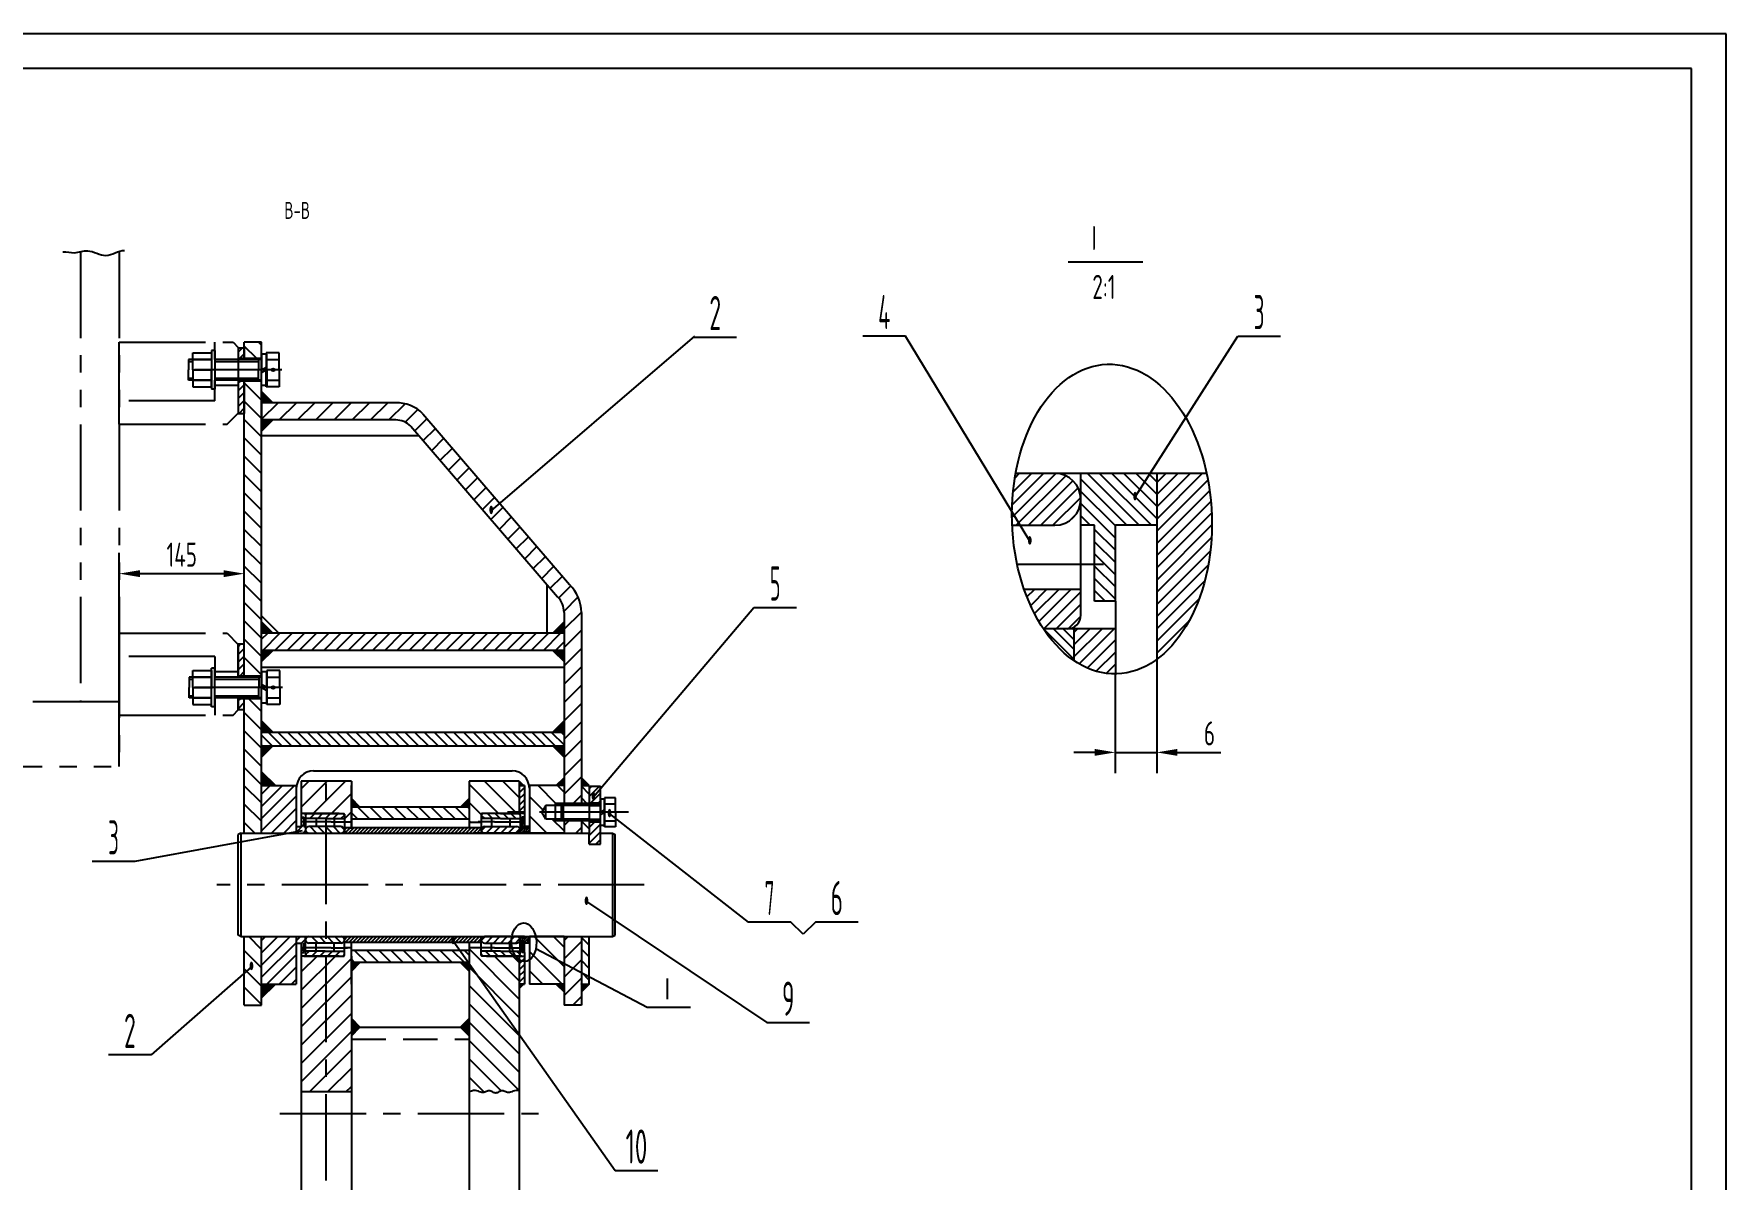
# Model space of a CAD drawing. Header units: millimetres. Extents: x 221 to 3581, y 122 to 2591.
# Drawn here: x 1620 to 3581, y 1264 to 2591 of the extents above; entities that cross this region are included whole.
import ezdxf
from ezdxf.enums import TextEntityAlignment as Align

# ---------------------------------------------------------------- set-up
doc = ezdxf.new("R2010")
doc.units = ezdxf.units.MM
doc.header["$LTSCALE"] = 80
for name, pattern in [('F', [0.75, 0.5, -0.25]), ('G', [2, 1.25, -0.25, 0.25, -0.25]), ('K', [2.5, 1.25, -0.25, 0.25, -0.25, 0.25, -0.25])]:
    doc.linetypes.add(name, pattern=pattern)
for name, color, linetype in [('01', 7, 'Continuous'), ('02', 1, 'Continuous'), ('02C', 3, 'Continuous'), ('04', 2, 'F'), ('05', 4, 'G'), ('07', 6, 'K'), ('08', 1, 'Continuous'), ('11', 3, 'Continuous')]:
    doc.layers.add(name, color=color, linetype=linetype)
doc.styles.get("Standard").update_dxf_attribs({"font": 'isocp', "width": 0.707, "bigfont": 'intecad.shx'})
doc.dimstyles.new('INTE', dxfattribs={"dimscale": 8, "dimtxt": 3.5, "dimasz": 3, "dimexe": 3, "dimexo": 0, "dimgap": 1, "dimtad": 1, "dimdec": 1, "dimdsep": 46, "dimtxsty": 'Standard', "dimcen": 0, "dimclrd": 1, "dimclre": 1, "dimclrt": 3, "dimadec": 0, "dimazin": 0, "dimtfac": 1, "dimtdec": 1, "dimtmove": 0, "dimatfit": 0, "dimfxl": 0, "dimarcsym": 0})
pattern_1 = [(135, (4.127, 150.918), (-5.656854, -5.656854), [])]
pattern_2 = [(45, (4.127, 150.918), (-7.071068, 7.071068), [])]
pattern_3 = [(45, (4099.8266, 177.5194), (4.490128, -4.490128), [])]
pattern_4 = [(135, (18.876, 177.5194), (-4.490128, -4.490128), [])]
pattern_5 = [(45, (-104.124, 162.1194), (-4.490128, 4.490128), [])]
pattern_6 = [(45, (397.273, 508.828), (-7.071068, 7.071068), [])]

# ---------------------------------------------------------------- blocks, each defined once
blk = doc.blocks.new('ERTET')
at = {"layer": '01', "color": 7, "linetype": 'Continuous'}
for p, q in [((2487.9, 1552.8), (2483.3, 1544.8)), ((2487.9, 1536.8), (2487.9, 1552.8)), ((2537.9, 1552.8), (2487.9, 1552.8)), ((2498.9, 1534.8), (2498.9, 1554.8)), ((2487.9, 1536.8), (2483.3, 1544.8)), ((2537.9, 1536.8), (2487.9, 1536.8))]:
    blk.add_line(p, q, dxfattribs=at)
at = {"layer": '01'}
blk.add_line((2537.9, 1554.8), (2537.9, 1534.8), dxfattribs=at)
at = {"layer": '02', "color": 1, "linetype": 'Continuous'}
for p, q in [((2537.9, 1554.8), (2498.9, 1554.8)), ((2537.9, 1534.8), (2498.9, 1534.8))]:
    blk.add_line(p, q, dxfattribs=at)
at = {"layer": '05'}
blk.add_line((2540.9, 1544.8), (2480.3, 1544.8), dxfattribs=at)
blk = doc.blocks.new('*D13')
at = {"layer": '08', "color": 1, "lineweight": -2}
for p, q in [((1719.1, 1742), (1719.1, 1989.5)), ((1864.1, 1845.6), (1864.1, 1989.5)), ((1743.1, 1965.5), (1840.1, 1965.5))]:
    blk.add_line(p, q, dxfattribs=at)
at = {"layer": '08', "color": 1}
for points in [[(1743.1, 1969.5), (1743.1, 1961.5), (1719.1, 1965.5)], [(1840.1, 1969.5), (1840.1, 1961.5), (1864.1, 1965.5)]]:
    blk.add_solid(points, dxfattribs=at)
at = {"layer": 'DEFPOINTS', "color": 0}
for p in [(1864.1, 1965.5), (1864.1, 1845.6), (1719.1, 1742)]:
    blk.add_point(p, dxfattribs=at)
at = {"layer": '08', "color": 3, "insert": (1791.6, 1987.5), "char_height": 28, "attachment_point": 5}
blk.add_mtext('145', dxfattribs=at)
blk = doc.blocks.new('ERTETR')
at = {"layer": '01'}
for p, q in [((2509.2, 2059.2), (2494.2, 2059.2)), ((2494.2, 2059.2), (2494.2, 2039.5)), ((2509.2, 2039.5), (2509.2, 2059.2)), ((2404.2, 2051.5), (2404.2, 2039.5)), ((2430.2, 2051.5), (2404.2, 2051.5)), ((2404.2, 2027.5), (2404.2, 2039.5)), ((2488.2, 2051.5), (2434.2, 2051.5)), ((2485.2, 2051.5), (2485.2, 2039.5)), ((2485.2, 2027.5), (2485.2, 2039.5)), ((2494.2, 2051.5), (2509.2, 2051.5)), ((2494.2, 2019.7), (2494.2, 2039.5)), ((2509.2, 2039.5), (2509.2, 2019.7)), ((2430.2, 2027.5), (2404.2, 2027.5)), ((2488.2, 2027.5), (2434.2, 2027.5)), ((2494.2, 2027.5), (2509.2, 2027.5)), ((2509.2, 2019.7), (2494.2, 2019.7))]:
    blk.add_line(p, q, dxfattribs=at)
at = {"layer": '02'}
for p, q in [((2404.2, 2049.1), (2408.7, 2049.1)), ((2434.2, 2049.1), (2485.2, 2049.1)), ((2404.2, 2029.9), (2408.7, 2029.9)), ((2434.2, 2029.9), (2485.2, 2029.9))]:
    blk.add_line(p, q, dxfattribs=at)
at = {"layer": '05'}
blk.add_line((2512.3, 2039.5), (2400.7, 2039.5), dxfattribs=at)
blk = doc.blocks.new('*U10')
at = {"layer": '01'}
for p, q in [((-21.5, 0), (-21.5, 19.8)), ((-21.5, 19.8), (0, 19.8)), ((0, 19.8), (0, 0)), ((-21.5, 12), (0, 12)), ((0, -19.8), (0, 0)), ((-21.5, 0), (-21.5, -19.8)), ((-21.5, -12), (0, -12)), ((-21.5, -19.8), (0, -19.8))]:
    blk.add_line(p, q, dxfattribs=at)
at = {"layer": '05'}
blk.add_line((-22.6, 0), (1.1, 0), dxfattribs=at)
blk = doc.blocks.new('*U9')
at = {"layer": '01'}
for p, q in [((-18.3, 6), (-18.3, 0)), ((0, 6), (-18.3, 6)), ((-18.3, 0), (0, 0)), ((0, 0), (-3.5, 6)), ((0, 6), (3.5, 0)), ((0, 6), (18.3, 6)), ((18.3, 0), (0, 0)), ((18.3, 6), (18.3, 0))]:
    blk.add_line(p, q, dxfattribs=at)
at = {"layer": '05'}
blk.add_line((0, 8.1), (0, -2.1), dxfattribs=at)
blk = doc.blocks.new('etyetet')
at = {"layer": '01'}
for p, q in [((2518.2, 1566), (2505.7, 1566)), ((2505.7, 1566), (2505.7, 1549.2)), ((2505.7, 1559.2), (2518.2, 1559.2)), ((2505.7, 1532.4), (2505.7, 1549.2)), ((2518.2, 1549.2), (2518.2, 1566)), ((2518.2, 1549.2), (2518.2, 1532.4)), ((2505.7, 1539.2), (2518.2, 1539.2)), ((2518.2, 1532.4), (2505.7, 1532.4))]:
    blk.add_line(p, q, dxfattribs=at)
at = {"layer": '05'}
blk.add_line((2521.3, 1549.2), (2500.5, 1549.2), dxfattribs=at)
blk = doc.blocks.new('*U8')
at = {"layer": '01'}
for p, q in [((-15.1, 5), (-15.1, 0)), ((0, 5), (-15.1, 5)), ((-15.1, 0), (0, 0)), ((0, 0), (-2.9, 5)), ((0, 5), (2.9, 0)), ((0, 5), (15.1, 5)), ((15.1, 0), (0, 0)), ((15.1, 5), (15.1, 0))]:
    blk.add_line(p, q, dxfattribs=at)
at = {"layer": '05'}
blk.add_line((0, 7.1), (0, -2.1), dxfattribs=at)
blk = doc.blocks.new('*D11')
at = {"layer": '08', "color": 1, "lineweight": -2}
for p, q in [((2921.3, 1866.1), (2921.3, 1734.4)), ((2873.3, 1849.3), (2873.3, 1734.4)), ((2849.3, 1758.4), (2825.3, 1758.4)), ((2873.3, 1758.4), (2921.3, 1758.4)), ((2945.3, 1758.4), (2995.4, 1758.4))]:
    blk.add_line(p, q, dxfattribs=at)
at = {"layer": '08', "color": 1}
for points in [[(2849.3, 1762.4), (2849.3, 1754.4), (2873.3, 1758.4)], [(2945.3, 1762.4), (2945.3, 1754.4), (2921.3, 1758.4)]]:
    blk.add_solid(points, dxfattribs=at)
at = {"layer": 'DEFPOINTS', "color": 0}
for p in [(2921.3, 1866.1), (2873.3, 1849.3), (2921.3, 1758.4)]:
    blk.add_point(p, dxfattribs=at)
at = {"layer": '08', "color": 3, "insert": (2982.4, 1780.4), "char_height": 28, "attachment_point": 5}
blk.add_mtext('6', dxfattribs=at)
blk = doc.blocks.new('inte_dim_blk')
at = {"layer": '08', "color": 1}
blk.add_line((0, 0), (-3, 0), dxfattribs=at)
blk = doc.blocks.new('*U29')
at = {"layer": '01'}
for points in [[(415, 292), (25, 292)], [(415, 5), (415, 292)]]:
    blk.add_lwpolyline(points, dxfattribs=at)
at = {"layer": '02'}
for points in [[(420, 297), (0, 297)], [(420, 0), (420, 297)]]:
    blk.add_lwpolyline(points, dxfattribs=at)

msp = doc.modelspace()

# ---------------------------------------------------------------- hatches: boundary and pattern name
for points in [[(1884.1, 1794.99), (1897.1, 1781.99), (1884.1, 1781.99)], [(2234.6, 1781.99), (2234.6, 1794.99), (2221.6, 1781.99)], [(1884.1, 1752.99), (1897.1, 1765.99), (1884.1, 1765.99)], [(2234.6, 1752.99), (2221.6, 1765.99), (2234.6, 1765.99)], [(2182.6, 1724.99), (2182.6, 1719.99), (2187.6, 1719.99)], [(2187.6, 1489.99), (2182.6, 1489.99), (2182.6, 1484.99)]]:
    msp.add_hatch(color=256).paths.add_polyline_path(points)
at = {"layer": '01'}
for points in [[(1988.1, 1704.99), (1988.1, 1694.99), (1998.1, 1694.99)], [(2124.6, 1704.99), (2124.6, 1694.99), (2114.6, 1694.99)], [(1988.1, 1504.99), (1988.1, 1514.99), (1998.1, 1514.99)], [(2124.6, 1504.99), (2124.6, 1514.99), (2114.6, 1514.99)]]:
    msp.add_hatch(color=256, dxfattribs=at).paths.add_polyline_path(points)
h = msp.add_hatch(color=256, dxfattribs=at)
h.paths.add_polyline_path([(1998.1, 1439.99), (1988.1, 1429.99), (1988.1, 1439.99)])
h.paths.add_polyline_path([(1988.1, 1439.99), (1988.1, 1449.99), (1998.1, 1439.99)])
h = msp.add_hatch(color=256, dxfattribs=at)
h.paths.add_polyline_path([(2114.6, 1439.99), (2124.6, 1429.99), (2124.6, 1439.99)])
h.paths.add_polyline_path([(2124.6, 1439.99), (2124.6, 1449.99), (2114.6, 1439.99)])
at = {"layer": '02', "linetype": 'Continuous'}
h = msp.add_hatch(dxfattribs=at)
h.set_pattern_fill('ANSI31', color=1, scale=2, style=0)
h.set_pattern_definition(pattern_5)
h.paths.add_polyline_path([(1864.1, 2227.19), (1857.1, 2227.19), (1857.1, 2214.59), (1864.1, 2214.59)])
h.paths.add_polyline_path([(1864.1, 2188.59), (1857.1, 2188.59), (1857.1, 2151.19), (1864.1, 2151.19)])
at = {"layer": '02'}
h = msp.add_hatch(dxfattribs=at)
h.set_pattern_fill('_USER', color=256, scale=15, angle=135, style=0, pattern_type=0)
h.set_pattern_definition([(135, (-788.398, -146.15), (-10.6066, -10.6066), [])])
h.paths.add_polyline_path([(1884.1, 2233.59), (1864.1, 2233.59), (1864.1, 2214.59), (1884.1, 2214.59), (1884.1, 2219.84)])
h.paths.add_polyline_path([(1884.1, 2188.59), (1864.1, 2188.59), (1864.1, 2151.19), (1864.1, 1846.59), (1884.1, 1846.59), (1884.1, 1851.84)])
h.paths.add_polyline_path([(1884.1, 1820.59), (1864.1, 1820.59), (1864.1, 1664.99), (1884.1, 1664.99)])
h.paths.add_polyline_path([(1884.1, 1544.99), (1864.1, 1544.99), (1864.1, 1464.99), (1884.1, 1464.99)])
at = {"layer": '02', "linetype": 'Continuous'}
for points in [[(1884.1, 2176.59), (1884.1, 2163.59), (1897.1, 2163.59)], [(1884.1, 2130.59), (1884.1, 2143.59), (1897.1, 2143.59)], [(1884.1, 1909.59), (1884.1, 1896.59), (1897.1, 1896.59)], [(2221.6, 1896.59), (2234.6, 1896.59), (2234.6, 1909.59)], [(1884.1, 1863.59), (1884.1, 1876.59), (1897.1, 1876.59)], [(2221.6, 1876.59), (2234.6, 1876.59), (2234.6, 1863.59)], [(1900.1, 1719.99), (1884.1, 1719.99), (1884.1, 1735.99)], [(2225.6, 1719.99), (2234.6, 1728.99), (2234.6, 1719.99)], [(2263.6, 1719.99), (2254.6, 1728.99), (2254.6, 1719.99)], [(1900.1, 1489.99), (1884.1, 1489.99), (1884.1, 1473.99)], [(2225.6, 1489.99), (2234.6, 1480.99), (2234.6, 1489.99)], [(2263.6, 1489.99), (2254.6, 1480.99), (2254.6, 1489.99)]]:
    msp.add_hatch(color=1, dxfattribs=at).paths.add_polyline_path(points)
at = {"layer": '02'}
h = msp.add_hatch(dxfattribs=at)
h.set_pattern_fill('_USER', color=256, scale=15, angle=45, style=0, pattern_type=0)
h.set_pattern_definition([(45, (-788.398, -146.15), (-10.6066, 10.6066), [])])
h.paths.add_polyline_path([(2071.02, 2150.81, 0.195674), (2039.6, 2163.59), (1884.1, 2163.59), (1884.1, 2143.59), (2039.6, 2143.59, -0.195674), (2057.06, 2136.49), (2227.06, 1938.49, -0.2021548), (2234.6, 1920.59), (2234.6, 1698.99), (2254.6, 1698.99), (2254.6, 1920.59, 0.2021548), (2241.02, 1952.81)])
h.paths.add_polyline_path([(2254.6, 1544.99), (2234.6, 1544.99), (2234.6, 1498.99), (2234.6, 1465.59), (2254.6, 1465.59)])
h = msp.add_hatch(dxfattribs=at)
h.set_pattern_fill('_USER', color=256, scale=10, angle=45, style=0, pattern_type=0)
h.set_pattern_definition(pattern_6)
edge = h.paths.add_edge_path()
edge.add_line((2803.34, 2081.58), (2757.78, 2081.58))
edge.add_ellipse((2869.42, 2028.72), major_axis=(-5.52, 179.39), ratio=0.6452511, start_angle=71.72761, end_angle=91.14218)
edge.add_line((2753.81, 2021.58), (2803.34, 2021.58))
edge.add_arc((2803.34, 2051.58), 30, 270, 450)
h = msp.add_hatch(dxfattribs=at)
h.set_pattern_fill('_USER', color=256, scale=10, angle=135, style=0, pattern_type=0)
h.set_pattern_definition([(135, (397.273, 508.828), (-7.071068, -7.071068), [])])
h.paths.add_polyline_path([(2921.34, 2021.58), (2921.34, 2081.58), (2833.34, 2081.58), (2833.34, 2021.58), (2849.34, 2021.58), (2849.34, 1933.58), (2873.34, 1933.58), (2873.34, 2021.58)])
h = msp.add_hatch(dxfattribs=at)
h.set_pattern_fill('_USER', color=256, scale=10, angle=45, style=0, pattern_type=0)
h.set_pattern_definition(pattern_6)
edge = h.paths.add_edge_path()
edge.add_ellipse((2869.42, 2028.72), major_axis=(-5.52, 179.39), ratio=0.6452511, start_angle=203.88297, end_angle=285.99678)
edge.add_line((2979.17, 2081.58), (2921.34, 2081.58))
edge.add_line((2921.34, 2081.58), (2921.34, 1866.13))
h = msp.add_hatch(dxfattribs=at)
h.set_pattern_fill('_USER', color=256, scale=10, angle=45, style=0, pattern_type=0)
h.set_pattern_definition([(45, (54.205, 508.828), (-7.071068, 7.071068), [])])
edge = h.paths.add_edge_path()
edge.add_line((2833.34, 1947.58), (2767.56, 1947.58))
edge.add_ellipse((2869.42, 2028.72), major_axis=(-5.52, 179.39), ratio=0.6452511, start_angle=115.74771, end_angle=133.9819)
edge.add_line((2789.97, 1901.58), (2817.34, 1901.58))
edge.add_arc((2817.34, 1917.58), 16, 270, 360)
edge.add_line((2833.34, 1917.58), (2833.34, 1947.58))
h = msp.add_hatch(dxfattribs=at)
h.set_pattern_fill('_USER', color=256, scale=8, angle=135, style=0, pattern_type=0)
h.set_pattern_definition(pattern_1)
edge = h.paths.add_edge_path()
edge.add_ellipse((2869.42, 2028.72), major_axis=(-5.52, 179.39), ratio=0.6452511, start_angle=133.9819, end_angle=154.908)
edge.add_line((2825.34, 1864.75), (2825.34, 1901.58))
edge.add_line((2825.34, 1901.58), (2789.97, 1901.58))
at = {"layer": '02', "linetype": 'Continuous'}
h = msp.add_hatch(dxfattribs=at)
h.set_pattern_fill('ANSI31', color=1, scale=2, style=0)
h.set_pattern_definition(pattern_5)
h.paths.add_polyline_path([(1857.1, 1846.59), (1864.1, 1846.59), (1864.1, 1883.99), (1857.1, 1883.99)])
h.paths.add_polyline_path([(1857.1, 1807.99), (1864.1, 1807.99), (1864.1, 1820.59), (1857.1, 1820.59)])
at = {"layer": '02'}
h = msp.add_hatch(dxfattribs=at)
h.set_pattern_fill('_USER', color=256, scale=10, angle=45, style=0, pattern_type=0)
h.set_pattern_definition(pattern_2)
h.paths.add_polyline_path([(1884.1, 1896.59), (1884.1, 1876.59), (2234.6, 1876.59), (2234.6, 1896.59)])
h = msp.add_hatch(dxfattribs=at)
h.set_pattern_fill('_USER', color=256, scale=10, angle=45, style=0, pattern_type=0)
h.set_pattern_definition(pattern_2)
edge = h.paths.add_edge_path()
edge.add_line((2825.34, 1901.58), (2825.34, 1864.75))
edge.add_ellipse((2869.42, 2028.72), major_axis=(-5.52, 179.39), ratio=0.6452511, start_angle=154.908, end_angle=179.20412)
edge.add_line((2873.34, 1849.3), (2873.34, 1901.58))
edge.add_line((2873.34, 1901.58), (2825.34, 1901.58))
h = msp.add_hatch(dxfattribs=at)
h.set_pattern_fill('_USER', color=256, scale=8, angle=135, style=0, pattern_type=0)
h.set_pattern_definition(pattern_1)
h.paths.add_polyline_path([(1884.1, 1781.99), (1884.1, 1765.99), (2234.6, 1765.99), (2234.6, 1781.99)])
h = msp.add_hatch(dxfattribs=at)
h.set_pattern_fill('_USER', color=256, scale=10, angle=45, style=0, pattern_type=0)
h.set_pattern_definition([(45, (-30956.91, -10667.317), (-7.0710678, 7.0710678), [])])
h.paths.add_polyline_path([(1924.1, 1719.99), (1884.1, 1719.99), (1884.1, 1664.99), (1924.1, 1664.99), (1924.1, 1672.49)])
h.paths.add_polyline_path([(1924.1, 1537.49), (1924.1, 1544.99), (1884.1, 1544.99), (1884.1, 1489.99), (1924.1, 1489.99)])
h = msp.add_hatch(dxfattribs=at)
h.set_pattern_fill('_USER', color=256, scale=15, angle=45, style=0, pattern_type=0)
h.set_pattern_definition([(45, (4.127, 150.918), (-10.6066, 10.6066), [])])
h.paths.add_polyline_path([(1988.1, 1719.99), (1988.1, 1724.99), (1959.1, 1724.99), (1959.1, 1687.49), (1974.1, 1687.49), (1980.1, 1687.49), (1980.1, 1677.49), (1988.1, 1677.49)])
h.paths.add_polyline_path([(1959.1, 1724.99), (1930.1, 1724.99), (1930.1, 1687.49), (1959.1, 1687.49)])
h.paths.add_polyline_path([(1959.1, 1522.49), (1933.1, 1522.49), (1930.1, 1522.49), (1930.1, 1509.99), (1930.1, 1364.99), (1959.1, 1364.99)])
h.paths.add_polyline_path([(1988.1, 1522.49), (1988.1, 1532.49), (1980.1, 1532.49), (1980.1, 1522.49), (1959.1, 1522.49), (1959.1, 1364.99), (1988.1, 1364.99)])
h = msp.add_hatch(dxfattribs=at)
h.set_pattern_fill('_USER', color=256, scale=15, angle=135, style=0, pattern_type=0)
h.set_pattern_definition([(135, (4.127, 150.918), (-10.6066, -10.6066), [])])
h.paths.add_polyline_path([(2182.6, 1724.99), (2124.6, 1724.99), (2124.6, 1677.49), (2138.6, 1677.49), (2138.6, 1687.49), (2161.1, 1687.49), (2181.6, 1687.49), (2182.6, 1687.49)])
edge = h.paths.add_edge_path()
edge.add_ellipse((2188.11, 1538.38), major_axis=(-0.69, 22.42), ratio=0.6452511, start_angle=133.9819, end_angle=154.908, ccw=False)
edge.add_line((2178.18, 1522.49), (2144.6, 1522.49))
edge.add_line((2144.6, 1522.49), (2138.6, 1522.49))
edge.add_line((2138.6, 1522.49), (2138.6, 1532.49))
edge.add_line((2138.6, 1532.49), (2124.6, 1532.49))
edge.add_line((2124.6, 1532.49), (2124.6, 1364.99))
edge.add_line((2124.6, 1364.99), (2127.31, 1366.05))
edge.add_line((2127.31, 1366.05), (2129.69, 1366.54))
edge.add_line((2129.69, 1366.54), (2131.79, 1366.58))
edge.add_line((2131.79, 1366.58), (2133.65, 1366.3))
edge.add_line((2133.65, 1366.3), (2135.29, 1365.82))
edge.add_line((2135.29, 1365.82), (2136.76, 1365.25))
edge.add_line((2136.76, 1365.25), (2138.09, 1364.73))
edge.add_line((2138.09, 1364.73), (2139.33, 1364.38))
edge.add_line((2139.33, 1364.38), (2140.5, 1364.28))
edge.add_line((2140.5, 1364.28), (2141.62, 1364.41))
edge.add_line((2141.62, 1364.41), (2142.7, 1364.69))
edge.add_line((2142.7, 1364.69), (2143.73, 1365.07))
edge.add_line((2143.73, 1365.07), (2145.51, 1365.79))
edge.add_line((2145.51, 1365.79), (2147.24, 1366.27))
edge.add_line((2147.24, 1366.27), (2149, 1366.07))
edge.add_line((2149, 1366.07), (2150.54, 1365.44))
edge.add_line((2150.54, 1365.44), (2151.5, 1364.99))
edge.add_line((2151.5, 1364.99), (2152.46, 1364.54))
edge.add_line((2152.46, 1364.54), (2153.42, 1364.15))
edge.add_line((2153.42, 1364.15), (2154.38, 1363.87))
edge.add_line((2154.38, 1363.87), (2155.34, 1363.76))
edge.add_line((2155.34, 1363.76), (2156.3, 1363.87))
edge.add_line((2156.3, 1363.87), (2157.26, 1364.15))
edge.add_line((2157.26, 1364.15), (2158.22, 1364.54))
edge.add_line((2158.22, 1364.54), (2159.18, 1364.99))
edge.add_line((2159.18, 1364.99), (2160.79, 1365.75))
edge.add_line((2160.79, 1365.75), (2162.59, 1366.27))
edge.add_line((2162.59, 1366.27), (2164.34, 1366.08))
edge.add_line((2164.34, 1366.08), (2165.94, 1365.48))
edge.add_line((2165.94, 1365.48), (2166.95, 1365.07))
edge.add_line((2166.95, 1365.07), (2167.99, 1364.69))
edge.add_line((2167.99, 1364.69), (2169.06, 1364.41))
edge.add_line((2169.06, 1364.41), (2170.18, 1364.28))
edge.add_line((2170.18, 1364.28), (2171.35, 1364.38))
edge.add_line((2171.35, 1364.38), (2172.59, 1364.73))
edge.add_line((2172.59, 1364.73), (2173.92, 1365.25))
edge.add_line((2173.92, 1365.25), (2175.39, 1365.82))
edge.add_line((2175.39, 1365.82), (2177.04, 1366.3))
edge.add_line((2177.04, 1366.3), (2178.89, 1366.58))
edge.add_line((2178.89, 1366.58), (2180.99, 1366.54))
edge.add_line((2180.99, 1366.54), (2182.6, 1366.21))
edge.add_line((2182.6, 1366.21), (2182.6, 1517.89))
h = msp.add_hatch(dxfattribs=at)
h.set_pattern_fill('_USER', color=256, scale=5, angle=45, style=0, pattern_type=0)
h.set_pattern_definition([(45, (-30956.9096, -10667.3175), (-3.5355339, 3.5355339), [])])
h.paths.add_polyline_path([(2188.6, 1719.99), (2182.6, 1719.99), (2182.6, 1688.99), (2188.6, 1688.99)])
h.paths.add_polyline_path([(2188.6, 1522.49), (2182.6, 1522.49), (2182.6, 1489.99), (2187.6, 1489.99), (2188.6, 1489.99)])
at = {"layer": '02', "linetype": 'Continuous'}
h = msp.add_hatch(dxfattribs=at)
h.set_pattern_fill('ANSI31', color=1, scale=5, angle=90, style=0)
h.set_pattern_definition([(135, (-137.124, 177.52), (-11.22532, -11.22532), [])])
h.paths.add_polyline_path([(2194.6, 1719.99), (2194.6, 1688.99), (2208.98, 1688.99), (2213.6, 1696.99), (2224.6, 1696.99), (2224.6, 1698.99), (2234.6, 1698.99), (2234.6, 1719.99)])
h.paths.add_polyline_path([(2234.6, 1664.99), (2234.6, 1678.99), (2224.6, 1678.99), (2224.6, 1680.99), (2213.6, 1680.99), (2208.98, 1688.99), (2205.98, 1688.99), (2194.6, 1688.99), (2194.6, 1664.99)])
h.paths.add_polyline_path([(2194.6, 1544.99), (2194.6, 1489.99), (2234.6, 1489.99), (2234.6, 1544.99)])
h = msp.add_hatch(dxfattribs=at)
h.set_pattern_fill('ANSI31', color=1, scale=3, angle=90, style=0)
h.set_pattern_definition([(135, (-137.124, 177.519), (-6.735192, -6.735192), [])])
h.paths.add_polyline_path([(2263.6, 1719.99), (2254.6, 1719.99), (2254.6, 1698.99), (2263.6, 1698.99)])
h.paths.add_polyline_path([(2254.6, 1664.99), (2263.6, 1664.99), (2263.6, 1678.99), (2254.6, 1678.99)])
h.paths.add_polyline_path([(2254.6, 1489.99), (2263.6, 1489.99), (2263.6, 1544.99), (2254.6, 1544.99)])
h = msp.add_hatch(dxfattribs=at)
h.set_pattern_fill('ANSI31', color=1, scale=2, style=0)
h.set_pattern_definition([(45, (-137.124, 177.5194), (-4.490128, 4.490128), [])])
h.paths.add_polyline_path([(2263.6, 1699.99), (2276.6, 1699.99), (2276.6, 1704.09), (2276.6, 1719.24), (2263.6, 1719.24)])
h.paths.add_polyline_path([(2263.6, 1664.99), (2263.6, 1651.99), (2276.6, 1651.99), (2276.6, 1664.99), (2276.6, 1677.99), (2263.6, 1677.99)])
h.paths.add_polyline_path([(2270.17, 1712.72), (2277.75, 1712.72), (2277.75, 1722.57), (2270.17, 1722.57)], flags=9)
h = msp.add_hatch(dxfattribs=at)
h.set_pattern_fill('ANSI31', color=1, scale=2, angle=90, style=0)
h.set_pattern_definition(pattern_3)
h.paths.add_polyline_path([(1965.1, 1687.49), (1978.1, 1687.49, -0.4142136), (1980.1, 1685.49), (1980.1, 1681.74), (1965.1, 1681.74)])
h.paths.add_polyline_path([(1935.1, 1681.74), (1935.1, 1685.49, -0.4142136), (1937.1, 1687.49), (1957.6, 1687.49), (1965.1, 1687.49), (1965.1, 1681.74), (1957.6, 1681.74)])
at = {"layer": '02'}
h = msp.add_hatch(dxfattribs=at)
h.set_pattern_fill('_USER', color=256, scale=10, angle=135, style=0, pattern_type=0)
h.set_pattern_definition([(135, (4.127, 150.918), (-7.071068, -7.071068), [])])
h.paths.add_polyline_path([(2124.6, 1680.99), (2124.6, 1694.99), (1988.1, 1694.99), (1988.1, 1680.99)])
h.paths.add_polyline_path([(2124.6, 1514.99), (2124.6, 1528.99), (1988.1, 1528.99), (1988.1, 1514.99)])
at = {"layer": '02', "linetype": 'Continuous'}
h = msp.add_hatch(dxfattribs=at)
h.set_pattern_fill('ANSI31', color=1, scale=2, angle=90, style=0)
h.set_pattern_definition(pattern_4)
h.paths.add_polyline_path([(2153.6, 1687.49), (2140.6, 1687.49, 0.4142136), (2138.6, 1685.49), (2138.6, 1681.74), (2153.6, 1681.74)])
h.paths.add_polyline_path([(2183.6, 1681.74), (2183.6, 1685.49, 0.4142136), (2181.6, 1687.49), (2161.1, 1687.49), (2153.6, 1687.49), (2153.6, 1681.74), (2161.1, 1681.74)])
h = msp.add_hatch(dxfattribs=at)
h.set_pattern_fill('ANSI31', color=1, scale=2, angle=90, style=0)
h.set_pattern_definition(pattern_3)
h.paths.add_polyline_path([(1924.1, 1670.99), (1924.1, 1672.49), (1930.1, 1672.49), (1930.1, 1683.49), (1933.1, 1683.49), (1933.1, 1672.49), (1935.1, 1672.49), (1935.1, 1664.99), (1930.1, 1664.99), (1924.1, 1664.99)])
h.paths.add_polyline_path([(1924.1, 1544.99), (1935.1, 1544.99), (1935.1, 1537.49), (1933.1, 1537.49), (1933.1, 1526.49), (1930.1, 1526.49), (1930.1, 1537.49), (1924.1, 1537.49)])
h = msp.add_hatch(dxfattribs=at)
h.set_pattern_fill('ANSI31', color=1, scale=2, style=0)
h.set_pattern_definition([(135, (4099.8266, 177.5194), (4.490128, 4.490128), [])])
h.paths.add_polyline_path([(1964.6, 1672.49), (1976.35, 1672.49, -1), (1976.35, 1664.99), (1940.1, 1664.99), (1940.1, 1672.49)])
h.paths.add_polyline_path([(1940.1, 1537.49), (1940.1, 1544.99), (1976.35, 1544.99, -1), (1976.35, 1537.49), (1964.6, 1537.49)])
at = {"layer": '02'}
h = msp.add_hatch(dxfattribs=at)
h.set_pattern_fill('_USER', color=256, scale=3, angle=45, style=0, pattern_type=0)
h.set_pattern_definition([(45, (4.1268, 150.9182), (-2.1213203, 2.1213203), [])])
h.paths.add_polyline_path([(2138.6, 1664.99), (2138.6, 1671.49), (1980.1, 1671.49), (1980.1, 1664.99)])
h.paths.add_polyline_path([(1980.1, 1544.99), (1980.1, 1538.49), (2138.6, 1538.49), (2138.6, 1544.99)])
h = msp.add_hatch(dxfattribs=at)
h.set_pattern_fill('_USER', color=256, scale=6, angle=135, style=0, pattern_type=0)
h.set_pattern_definition([(45, (35395.112, -10667.3175), (4.2426407, -4.2426407), [])])
h.paths.add_polyline_path([(2142.35, 1672.49), (2154.1, 1672.49), (2179.85, 1672.49, -1), (2179.85, 1664.99), (2142.35, 1664.99, -1)])
h.paths.add_polyline_path([(2142.35, 1544.99), (2179.85, 1544.99, -0.2087587), (2182.6, 1543.79), (2182.6, 1538.69, -0.2087587), (2179.85, 1537.49), (2154.1, 1537.49), (2142.35, 1537.49, -1)])
h = msp.add_hatch(dxfattribs=at)
h.set_pattern_fill('_USER', color=256, scale=2, angle=45, style=0, pattern_type=0)
h.set_pattern_definition([(45, (-30989.9096, -10667.3175), (-1.41421356, 1.41421356), [])])
h.paths.add_polyline_path([(2188.6, 1672.49), (2188.6, 1683.49), (2185.6, 1683.49), (2185.6, 1672.49), (2183.6, 1672.49), (2183.6, 1664.99), (2194.6, 1664.99), (2194.6, 1672.49)])
h.paths.add_polyline_path([(2194.6, 1537.49), (2194.6, 1544.99), (2183.6, 1544.99), (2183.6, 1537.49), (2185.6, 1537.49), (2185.6, 1526.49), (2188.6, 1526.49), (2188.6, 1537.49)])
at = {"layer": '02', "linetype": 'Continuous'}
h = msp.add_hatch(dxfattribs=at)
h.set_pattern_fill('ANSI31', color=1, scale=5, style=0)
h.set_pattern_definition([(45, (-137.124, 177.52), (-11.22532, 11.22532), [])])
h.paths.add_polyline_path([(2234.6, 1678.99), (2234.6, 1664.99), (2254.6, 1664.99), (2254.6, 1678.99)])
h = msp.add_hatch(dxfattribs=at)
h.set_pattern_fill('ANSI31', color=1, scale=2, angle=90, style=0)
h.set_pattern_definition(pattern_3)
h.paths.add_polyline_path([(1980.1, 1528.24), (1980.1, 1524.49, -0.4142136), (1978.1, 1522.49), (1965.1, 1522.49), (1965.1, 1528.24)])
h.paths.add_polyline_path([(1965.1, 1522.49), (1958.82, 1522.49), (1955.27, 1528.24), (1957.6, 1528.24), (1965.1, 1528.24)])
h.paths.add_polyline_path([(1937.1, 1522.49, -0.4142136), (1935.1, 1524.49), (1935.1, 1528.24), (1955.27, 1528.24), (1958.82, 1522.49), (1957.6, 1522.49)])
h = msp.add_hatch(dxfattribs=at)
h.set_pattern_fill('ANSI31', color=1, scale=2, angle=90, style=0)
h.set_pattern_definition(pattern_4)
h.paths.add_polyline_path([(2138.6, 1528.24), (2138.6, 1524.49, 0.4142136), (2140.6, 1522.49), (2153.6, 1522.49), (2153.6, 1528.24)])
h.paths.add_polyline_path([(2153.6, 1522.49), (2159.89, 1522.49), (2163.43, 1528.24), (2161.1, 1528.24), (2153.6, 1528.24)])
h.paths.add_polyline_path([(2181.6, 1522.49, 0.4142136), (2183.6, 1524.49), (2183.6, 1528.24), (2163.43, 1528.24), (2159.89, 1522.49), (2161.1, 1522.49)])

# ---------------------------------------------------------------- linework, layer by layer
for p, q in [((2818.55, 2326.69), (2905.03, 2326.69)), ((1884.1, 2233.59), (1864.1, 2233.59)), ((1864.1, 2214.59), (1864.1, 2233.59)), ((1884.1, 1664.99), (1884.1, 2233.59)), ((1864.1, 1845.59), (1864.1, 2188.59)), ((2039.6, 2163.59), (1884.1, 2163.59)), ((1884.1, 2163.59), (1884.1, 2143.59)), ((2039.6, 2143.59), (1884.1, 2143.59)), ((2071.02, 2150.81), (2241.02, 1952.81)), ((1884.1, 2125.59), (2066.41, 2125.59)), ((2057.06, 2136.49), (2227.06, 1938.49)), ((2833.34, 1917.58), (2833.34, 2081.58)), ((2921.34, 2081.58), (2921.34, 1866.13)), ((2753.81, 2021.58), (2803.34, 2021.58)), ((2849.34, 1933.58), (2849.34, 2021.58)), ((2921.34, 2021.58), (2873.34, 2021.58)), ((2214.6, 1953), (2214.6, 1896.59)), ((2767.56, 1947.58), (2833.34, 1947.58)), ((2873.34, 1933.58), (2873.34, 1849.3)), ((1884.1, 1916.59), (1904.1, 1896.59)), ((2234.6, 1920.59), (2234.6, 1698.99)), ((2254.6, 1920.59), (2254.6, 1698.99)), ((2234.6, 1896.59), (1884.1, 1896.59)), ((2234.6, 1876.59), (1884.1, 1876.59)), ((1884.1, 1856.99), (2234.6, 1856.99)), ((1864.1, 1664.99), (1864.1, 1821.59)), ((1884.1, 1794.99), (1897.1, 1781.99)), ((2234.6, 1794.99), (2221.6, 1781.99)), ((1884.1, 1752.99), (1897.1, 1765.99)), ((2234.6, 1752.99), (2221.6, 1765.99)), ((1944.35, 1736.99), (2174.35, 1736.99)), ((1884.1, 1719.99), (1924.1, 1719.99)), ((1924.1, 1719.99), (1924.1, 1672.49)), ((1924.1, 1719.99), (1924.1, 1672.49)), ((1924.35, 1716.99), (1924.35, 1672.49)), ((1988.1, 1669.99), (1988.1, 1719.99)), ((2182.6, 1724.99), (2187.6, 1719.99)), ((2188.6, 1719.99), (2182.6, 1719.99)), ((2187.6, 1719.99), (2182.6, 1719.99)), ((2187.6, 1719.99), (2182.6, 1719.99)), ((2194.35, 1716.99), (2194.35, 1672.49)), ((2234.6, 1719.99), (2194.6, 1719.99)), ((2194.6, 1719.99), (2194.6, 1672.49)), ((2194.6, 1719.99), (2194.6, 1664.99)), ((2254.6, 1719.99), (2263.6, 1719.99)), ((1957.6, 1687.49), (1937.1, 1687.49)), ((1957.6, 1687.49), (1979.6, 1687.49)), ((1980.1, 1686.99), (1980.1, 1664.99)), ((2138.6, 1686.99), (2138.6, 1664.99)), ((2161.1, 1687.49), (2139.1, 1687.49)), ((2161.1, 1687.49), (2181.6, 1687.49)), ((1924.1, 1672.49), (1930.1, 1672.49)), ((1933.1, 1683.49), (1933.1, 1672.49)), ((1935.1, 1685.49), (1935.1, 1664.99)), ((1957.6, 1681.74), (1935.1, 1681.74)), ((1964.6, 1672.49), (1938.85, 1672.49)), ((1947.16, 1681.74), (1947.16, 1672.49)), ((1957.6, 1681.74), (1980.1, 1681.74)), ((1976.35, 1672.49), (1964.6, 1672.49)), ((1968.05, 1681.74), (1968.05, 1672.49)), ((1988.1, 1677.49), (1988.1, 1669.99)), ((2161.1, 1681.74), (2138.6, 1681.74)), ((2142.35, 1672.49), (2154.1, 1672.49)), ((2150.66, 1681.74), (2150.66, 1672.49)), ((2154.1, 1672.49), (2179.85, 1672.49)), ((2161.1, 1681.74), (2183.6, 1681.74)), ((2171.55, 1681.74), (2171.55, 1672.49)), ((2183.6, 1685.49), (2183.6, 1664.99)), ((2183.6, 1683.49), (2183.6, 1672.49)), ((2185.6, 1683.49), (2185.6, 1672.49)), ((2194.6, 1672.49), (2188.6, 1672.49)), ((2234.6, 1678.99), (2234.6, 1664.99)), ((2254.6, 1678.99), (2254.6, 1664.99)), ((2234.6, 1664.99), (2194.6, 1664.99)), ((1864.1, 1465.59), (1864.1, 1544.99)), ((1884.1, 1465.59), (1884.1, 1544.99)), ((1924.1, 1544.99), (1924.1, 1489.99)), ((1924.1, 1537.49), (1924.1, 1489.99)), ((1924.1, 1537.49), (1930.1, 1537.49)), ((1933.1, 1526.49), (1933.1, 1537.49)), ((1935.1, 1524.49), (1935.1, 1544.99)), ((1964.6, 1537.49), (1938.85, 1537.49)), ((1947.16, 1528.24), (1947.16, 1537.49)), ((1976.35, 1537.49), (1964.6, 1537.49)), ((1968.05, 1528.24), (1968.05, 1537.49)), ((1980.1, 1522.99), (1980.1, 1544.99)), ((1988.1, 1489.99), (1988.1, 1538.49)), ((1988.1, 1532.49), (1988.1, 1538.49)), ((2138.6, 1522.99), (2138.6, 1544.99)), ((2142.35, 1537.49), (2154.1, 1537.49)), ((2150.66, 1528.24), (2150.66, 1537.49)), ((2154.1, 1537.49), (2179.85, 1537.49)), ((2171.55, 1528.24), (2171.55, 1537.49)), ((2183.6, 1524.49), (2183.6, 1544.99)), ((2185.6, 1526.49), (2185.6, 1537.49)), ((2194.6, 1537.49), (2188.6, 1537.49)), ((2234.6, 1544.99), (2194.6, 1544.99)), ((2194.6, 1544.99), (2194.6, 1489.99)), ((2194.6, 1537.49), (2194.6, 1489.99)), ((2234.6, 1544.99), (2234.6, 1498.99)), ((2234.6, 1544.99), (2234.6, 1465.59)), ((2254.6, 1544.99), (2254.6, 1465.59)), ((2263.6, 1489.99), (2263.6, 1544.99)), ((1930.1, 1522.49), (1930.1, 1509.99)), ((1957.6, 1528.24), (1935.1, 1528.24)), ((1957.6, 1522.49), (1937.1, 1522.49)), ((1957.6, 1528.24), (1980.1, 1528.24)), ((1957.6, 1522.49), (1978.1, 1522.49)), ((2161.1, 1528.24), (2138.6, 1528.24)), ((2161.1, 1522.49), (2139.1, 1522.49)), ((2161.1, 1528.24), (2183.6, 1528.24)), ((2161.1, 1522.49), (2181.6, 1522.49)), ((2188.6, 1526.49), (2188.6, 1489.99)), ((1884.1, 1489.99), (1924.1, 1489.99)), ((2187.6, 1489.99), (2182.6, 1484.99)), ((2187.6, 1489.99), (2182.6, 1489.99)), ((2187.6, 1489.99), (2182.6, 1489.99)), ((2188.6, 1489.99), (2182.6, 1489.99)), ((2188.6, 1489.99), (2182.6, 1489.99)), ((2188.6, 1489.99), (2182.6, 1489.99)), ((2234.6, 1489.99), (2194.6, 1489.99)), ((2254.6, 1489.99), (2263.6, 1489.99)), ((1864.1, 1465.59), (1884.1, 1465.59)), ((2254.6, 1465.59), (2234.6, 1465.59)), ((2330.79, 1463.23), (2380.94, 1463.23))]:
    msp.add_line(p, q)
for centre, radius, start, end in [((2039.6, 2118.59), 45, 45.71437, 90), ((2039.6, 2118.59), 25, 45.71437, 90), ((2209.6, 1920.59), 45, 0, 45.71437), ((2209.6, 1920.59), 25, 0, 45.71437), ((2817.34, 1917.58), 16, 270, 0), ((1944.35, 1716.99), 20, 90, 180), ((2174.35, 1716.99), 20, 0, 90), ((1937.1, 1685.49), 2, 90, 180), ((1978.1, 1685.49), 2, 0, 90), ((1979.6, 1686.99), 0.5, 0, 90), ((2139.1, 1686.99), 0.5, 90, 180), ((2140.6, 1685.49), 2, 90, 180), ((2181.6, 1685.49), 2, 0, 90), ((1937.1, 1524.49), 2, 180, 270), ((1978.1, 1524.49), 2, 270, 0), ((1979.6, 1522.99), 0.5, 270, 0), ((2140.6, 1524.49), 2, 180, 270), ((2139.1, 1522.99), 0.5, 180, 270), ((2181.6, 1524.49), 2, 270, 0)]:
    msp.add_arc(centre, radius, start, end)
at = {"layer": '01'}
for p, q in [((1826.1, 2224.09), (1826.1, 2179.09)), ((1830.1, 2224.09), (1826.1, 2224.09)), ((1830.1, 2224.09), (1830.1, 2179.09)), ((1857.1, 2227.19), (1857.1, 2151.19)), ((1864.1, 2214.59), (1864.1, 2213.59)), ((1830.1, 2179.09), (1826.1, 2179.09)), ((1864.1, 2188.59), (1864.1, 2189.59)), ((2979.17, 2081.58), (2757.78, 2081.58)), ((2849.34, 2021.58), (2833.34, 2021.58)), ((2873.34, 1933.58), (2873.34, 2021.58)), ((2873.34, 1933.58), (2849.34, 1933.58)), ((2825.34, 1903.73), (2825.34, 1864.75)), ((1857.1, 1883.59), (1857.1, 1845.59)), ((2873.34, 1901.58), (2789.97, 1901.58)), ((1826.1, 1811.09), (1826.1, 1856.09)), ((1830.1, 1856.09), (1826.1, 1856.09)), ((1830.1, 1811.09), (1830.1, 1856.09)), ((1830.1, 1811.09), (1826.1, 1811.09)), ((1857.1, 1821.59), (1857.1, 1807.99)), ((1884.1, 1781.99), (2234.6, 1781.99)), ((1884.1, 1765.99), (2234.6, 1765.99)), ((1930.1, 1724.99), (1930.1, 1683.49)), ((1988.1, 1724.99), (1930.1, 1724.99)), ((1988.1, 1724.99), (1988.1, 1677.49)), ((2124.6, 1724.99), (2124.6, 1671.49)), ((2182.6, 1724.99), (2124.6, 1724.99)), ((2182.6, 1724.99), (2182.6, 1687.49)), ((2182.6, 1719.99), (2188.6, 1719.99)), ((2187.6, 1719.99), (2188.6, 1719.99)), ((2187.6, 1719.99), (2188.6, 1719.99)), ((2188.6, 1719.99), (2188.6, 1672.49)), ((2263.6, 1719.24), (2263.6, 1719.99)), ((2263.6, 1719.24), (2263.6, 1664.99)), ((2263.6, 1719.24), (2276.6, 1719.24)), ((2276.6, 1664.99), (2276.6, 1719.24)), ((1974.1, 1687.49), (1930.1, 1687.49)), ((1933.1, 1687.49), (1974.1, 1687.49)), ((1998.1, 1694.99), (1988.1, 1704.99)), ((2124.6, 1694.99), (1988.1, 1694.99)), ((2114.6, 1694.99), (2124.6, 1704.99)), ((2188.6, 1687.49), (2144.6, 1687.49)), ((2231.6, 1696.99), (2233.66, 1698.99)), ((2231.6, 1680.99), (2231.6, 1696.99)), ((2233.66, 1698.99), (2233.66, 1678.99)), ((2263.6, 1699.99), (2276.6, 1699.99)), ((2263.6, 1696.99), (2276.6, 1696.99)), ((1924.1, 1672.49), (1924.1, 1664.99)), ((1930.1, 1683.49), (1930.1, 1672.49)), ((1930.1, 1683.49), (1933.1, 1683.49)), ((1933.1, 1672.49), (1935.1, 1672.49)), ((1988.1, 1677.49), (1980.1, 1677.49)), ((1980.1, 1671.49), (2138.6, 1671.49)), ((2124.6, 1680.99), (1988.1, 1680.99)), ((2124.6, 1677.49), (2138.6, 1677.49)), ((2185.6, 1672.49), (2183.6, 1672.49)), ((2188.6, 1683.49), (2185.6, 1683.49)), ((2231.6, 1680.99), (2233.66, 1678.99)), ((2263.6, 1680.99), (2276.6, 1680.99)), ((2263.6, 1677.99), (2276.6, 1677.99)), ((1860.1, 1664.99), (1857.1, 1663.26)), ((1857.1, 1546.72), (1857.1, 1663.26)), ((1860.1, 1664.99), (2263.6, 1664.99)), ((1860.1, 1664.99), (1860.1, 1544.99)), ((1930.1, 1664.99), (1976.1, 1664.99)), ((1938.85, 1664.99), (1976.35, 1664.99)), ((2194.6, 1664.99), (2130.6, 1664.99)), ((2179.85, 1664.99), (2142.35, 1664.99)), ((2263.6, 1651.99), (2263.6, 1664.99)), ((2263.6, 1651.99), (2276.6, 1651.99)), ((2276.6, 1664.99), (2290.6, 1664.99)), ((2276.6, 1651.99), (2276.6, 1664.99)), ((2290.6, 1664.99), (2290.6, 1544.99)), ((2290.6, 1664.99), (2293.6, 1663.26)), ((2293.6, 1546.72), (2293.6, 1663.26)), ((1860.1, 1544.99), (1857.1, 1546.72)), ((1860.1, 1544.99), (2290.6, 1544.99)), ((1930.1, 1544.99), (1976.1, 1544.99)), ((1930.1, 1537.49), (1930.1, 482.5)), ((1933.1, 1537.49), (1935.1, 1537.49)), ((1938.85, 1544.99), (1976.35, 1544.99)), ((1980.1, 1538.49), (2138.6, 1538.49)), ((1980.1, 1532.49), (1988.1, 1532.49)), ((2124.6, 1538.49), (2124.6, 1188.21)), ((2124.6, 1532.49), (2138.6, 1532.49)), ((2179.85, 1544.99), (2142.35, 1544.99)), ((2188.6, 1544.99), (2142.6, 1544.99)), ((2185.6, 1537.49), (2183.6, 1537.49)), ((2188.6, 1526.49), (2188.6, 1537.49)), ((2290.6, 1544.99), (2293.6, 1546.72)), ((1930.1, 1526.49), (1933.1, 1526.49)), ((1974.1, 1522.49), (1930.1, 1522.49)), ((1933.1, 1522.49), (1979.6, 1522.49)), ((2124.6, 1528.99), (1988.1, 1528.99)), ((1988.1, 1522.49), (1988.1, 482.5)), ((2124.6, 1514.99), (1988.1, 1514.99)), ((1998.1, 1514.99), (1988.1, 1504.99)), ((2114.6, 1514.99), (2124.6, 1504.99)), ((2144.6, 1522.49), (2188.6, 1522.49)), ((2185.6, 1522.49), (2144.6, 1522.49)), ((2182.6, 1522.76), (2182.6, 1188.21)), ((2188.6, 1526.49), (2185.6, 1526.49)), ((2182.6, 1489.99), (2188.6, 1489.99)), ((1988.1, 1439.99), (2124.6, 1439.99))]:
    msp.add_line(p, q, dxfattribs=at)
at = {"layer": '01', "color": 7, "linetype": 'Continuous'}
for p, q in [((1857.1, 2227.19), (1864.1, 2227.19)), ((1864.1, 2227.19), (1864.1, 2214.59)), ((1884.1, 2214.59), (1857.1, 2214.59)), ((1884.1, 2188.59), (1857.1, 2188.59)), ((1864.1, 2188.59), (1864.1, 2151.19)), ((1857.1, 2151.19), (1864.1, 2151.19)), ((1857.1, 1883.99), (1864.1, 1883.99)), ((1884.1, 1846.59), (1857.1, 1846.59)), ((1884.1, 1820.59), (1857.1, 1820.59)), ((1857.1, 1807.99), (1864.1, 1807.99)), ((1988.1, 1449.99), (1998.1, 1439.99)), ((1988.1, 1429.99), (1998.1, 1439.99)), ((2124.6, 1449.99), (2114.6, 1439.99)), ((2124.6, 1429.99), (2114.6, 1439.99))]:
    msp.add_line(p, q, dxfattribs=at)
at = {"layer": '01'}
for centre in [(1897.6, 2201.59), (1897.6, 1833.59)]:
    msp.add_circle(centre, 1.5, dxfattribs=at)
for centre, radius, start, end in [((2803.34, 2051.58), 30, 270, 90), ((1938.85, 1668.74), 3.75, 90, 270), ((1976.35, 1668.74), 3.75, 270, 90), ((2142.35, 1668.74), 3.75, 90, 270), ((2179.85, 1668.74), 3.75, 270, 90), ((1938.85, 1541.24), 3.75, 90, 270), ((1976.35, 1541.24), 3.75, 270, 90), ((2142.35, 1541.24), 3.75, 90, 270), ((2179.85, 1541.24), 3.75, 270, 90)]:
    msp.add_arc(centre, radius, start, end, dxfattribs=at)
at = {"layer": '02'}
for p, q in [((2150.18, 2038.32), (2386.25, 2240.76)), ((2384.93, 2239.63), (2434.53, 2239.63)), ((2630.34, 2240.76), (2580.74, 2240.76)), ((2774.18, 2003.02), (2630.34, 2240.76)), ((2896.14, 2054.3), (3015.1, 2240.76)), ((3015.1, 2240.76), (3064.7, 2240.76)), ((2268.53, 1707.03), (2454.36, 1926.3)), ((2454.36, 1926.3), (2503.96, 1926.3)), ((2287.28, 1687.05), (2447.86, 1561.82)), ((1931.01, 1667.36), (1737.38, 1632.14)), ((1737.38, 1632.14), (1687.78, 1632.14)), ((2260.58, 1585.49), (2469.51, 1445.3)), ((2497.46, 1561.82), (2447.86, 1561.82)), ((2511.61, 1547.67), (2497.46, 1561.82)), ((2525.75, 1561.82), (2511.61, 1547.67)), ((2575.35, 1561.82), (2525.75, 1561.82)), ((2105.96, 1539.99), (2293.71, 1273.92)), ((1872.35, 1510.03), (1756.34, 1407.92)), ((2469.51, 1445.3), (2519.11, 1445.3)), ((1756.34, 1407.92), (1706.74, 1407.92)), ((2293.71, 1273.92), (2343.31, 1273.92))]:
    msp.add_line(p, q, dxfattribs=at)
at = {"layer": '02', "color": 1, "linetype": 'Continuous'}
for p, q in [((1884.1, 2176.59), (1897.1, 2163.59)), ((1884.1, 2130.59), (1897.1, 2143.59)), ((1884.1, 1909.59), (1897.1, 1896.59)), ((2221.6, 1896.59), (2234.6, 1909.59)), ((1884.1, 1863.59), (1897.1, 1876.59)), ((2221.6, 1876.59), (2234.6, 1863.59)), ((1884.1, 1735.99), (1900.1, 1719.99)), ((2225.6, 1719.99), (2234.6, 1728.99)), ((2263.6, 1719.99), (2254.6, 1728.99)), ((2263.6, 1698.99), (2276.6, 1698.99)), ((2263.6, 1678.99), (2276.6, 1678.99)), ((1884.1, 1473.99), (1900.1, 1489.99)), ((2263.6, 1489.99), (2254.6, 1480.99))]:
    msp.add_line(p, q, dxfattribs=at)
at = {"layer": '02C'}
msp.add_line((1988.1, 1364.99), (1930.1, 1364.99), dxfattribs=at)
msp.add_lwpolyline([(2182.6, 1366.21), (2180.99, 1366.54), (2178.89, 1366.58), (2177.04, 1366.3), (2175.39, 1365.82), (2173.92, 1365.25), (2172.59, 1364.73), (2171.35, 1364.38), (2170.18, 1364.28), (2169.06, 1364.41), (2167.99, 1364.69), (2166.95, 1365.07), (2165.94, 1365.48), (2164.96, 1365.85), (2163.99, 1366.12), (2163.03, 1366.22), (2162.07, 1366.12), (2161.11, 1365.84), (2160.15, 1365.44), (2159.18, 1364.99), (2158.22, 1364.54), (2157.26, 1364.15), (2156.3, 1363.87), (2155.34, 1363.76), (2154.38, 1363.87), (2153.42, 1364.15), (2152.46, 1364.54), (2151.5, 1364.99), (2150.54, 1365.44), (2149.58, 1365.84), (2148.62, 1366.12), (2147.66, 1366.22), (2146.7, 1366.12), (2145.73, 1365.85), (2144.74, 1365.48), (2143.73, 1365.07), (2142.7, 1364.69), (2141.62, 1364.41), (2140.5, 1364.28), (2139.33, 1364.38), (2138.09, 1364.73), (2136.76, 1365.25), (2135.29, 1365.82), (2133.65, 1366.3), (2131.79, 1366.58), (2129.69, 1366.54), (2127.31, 1366.05), (2124.6, 1364.99)], dxfattribs=at)
for centre, major_axis in [((2869.42, 2028.72), (-5.52, 179.39)), ((2188.11, 1538.38), (-0.69, 22.42))]:
    msp.add_ellipse(centre, major_axis=major_axis, ratio=0.6452511, dxfattribs=at)
at = {"layer": '02C', "start_tangent": (1, 0), "end_tangent": (1, 0)}
msp.add_spline([(1653.82, 2338.45), (1667.42, 2337.32), (1682.6, 2339.59), (1703.68, 2334.15), (1725.21, 2340.04)], degree=3, dxfattribs=at)
at = {"layer": '04', "color": 2, "linetype": 'F'}
msp.add_line((2225.6, 1489.99), (2234.6, 1480.99), dxfattribs=at)
at = {"layer": '04'}
msp.add_line((1988.1, 1425.99), (2124.6, 1425.99), dxfattribs=at)
at = {"layer": '05', "color": 4, "linetype": 'G'}
for p, q in [((1871.13, 2201.59), (1806.4, 2201.59)), ((1890.29, 2201.59), (1825.56, 2201.59)), ((1871.13, 1833.59), (1806.4, 1833.59)), ((1959.1, 462.5), (1959.1, 1740.48)), ((2309.19, 1688.99), (2168.14, 1688.99)), ((2327.57, 1604.99), (1832.12, 1604.99)), ((1905.1, 1339.99), (2207.6, 1339.99))]:
    msp.add_line(p, q, dxfattribs=at)
at = {"layer": '05'}
for p, q in [((2759.52, 1976.58), (2861.04, 1976.58)), ((1964.6, 1678.12), (1931.64, 1678.12)), ((1964.6, 1678.12), (1983.56, 1678.12)), ((2154.1, 1678.12), (2135.14, 1678.12)), ((2154.1, 1678.12), (2187.06, 1678.12)), ((1964.6, 1531.87), (1931.64, 1531.87)), ((1964.6, 1531.87), (1983.56, 1531.87)), ((2154.1, 1531.87), (2135.14, 1531.87)), ((2154.1, 1531.87), (2187.06, 1531.87))]:
    msp.add_line(p, q, dxfattribs=at)
at = {"layer": '07', "color": 6, "linetype": 'K'}
for p, q in [((1674.1, 2338.49), (1674.1, 1816.99)), ((1719.1, 2338.49), (1719.1, 1741.99)), ((1719.1, 2233.59), (1851.1, 2233.59)), ((1719.1, 2138.59), (1719.1, 2233.59)), ((1830.1, 2213.59), (1830.1, 2233.59)), ((1851.1, 2233.59), (1857.1, 2227.59)), ((1830.1, 2165.59), (1830.1, 2189.59)), ((1857.1, 2183.59), (1830.1, 2183.59)), ((1830.1, 2165.59), (1719.1, 2165.59)), ((1719.1, 2138.59), (1844.1, 2138.59)), ((1844.1, 2138.59), (1857.1, 2151.59)), ((1719.1, 1896.59), (1719.1, 1801.59)), ((1719.1, 1896.59), (1844.1, 1896.59)), ((1844.1, 1896.59), (1857.1, 1883.59)), ((1857.1, 1845.59), (1857.1, 1883.59)), ((1830.1, 1869.59), (1719.1, 1869.59)), ((1830.1, 1869.59), (1830.1, 1845.59)), ((1857.1, 1878.59), (1857.1, 1845.59)), ((1857.1, 1851.59), (1830.1, 1851.59)), ((1719.1, 1816.99), (1528.28, 1816.99)), ((1830.1, 1821.59), (1830.1, 1801.59)), ((1851.1, 1801.59), (1857.1, 1807.59)), ((1857.1, 1821.59), (1857.1, 1807.59)), ((1857.1, 1807.99), (1857.1, 1821.59)), ((1719.1, 1801.59), (1851.1, 1801.59)), ((1529.84, 1741.99), (1719.1, 1741.99))]:
    msp.add_line(p, q, dxfattribs=at)
at = {"layer": '08'}
msp.add_line((2201.94, 1531.1), (2330.79, 1463.23), dxfattribs=at)

# ---------------------------------------------------------------- block references
at = {"xscale": 8, "yscale": 8, "zscale": 8}
msp.add_blockref('*U29', (221.06, 214.91), dxfattribs=at)
at = {"layer": '01'}
for name, p in [('ERTETR', (-604.67, 162.12)), ('*U10', (1826.1, 2201.59)), ('ERTET', (-274.31, 144.22)), ('etyetet', (-224.09, 139.79))]:
    msp.add_blockref(name, p, dxfattribs=at)
at = {"layer": '01', "rotation": 270}
for name, p in [('*U9', (1884.1, 2201.59)), ('*U8', (2276.6, 1688.99))]:
    msp.add_blockref(name, p, dxfattribs=at)
at = {"layer": '01', "xscale": -1}
for name, p, rotation in [('ERTETR', (-604.12, 3873.07), 180), ('*U10', (1826.1, 1833.59), 180), ('*U9', (1884.1, 1833.59), 270)]:
    msp.add_blockref(name, p, dxfattribs=dict(at, rotation=rotation))

# ---------------------------------------------------------------- texts
at = {"insert": (2845.78, 2368.41), "char_height": 28, "attachment_point": 1}
msp.add_mtext('{\\C3;I}', dxfattribs=at)
at = {"layer": '02', "width": 0.605172}
for p, p2 in [((2893.74, 2050.3), (2898.54, 2050.3)), ((2147.78, 2034.32), (2152.58, 2034.32)), ((2771.78, 1999.02), (2776.58, 1999.02)), ((2266.13, 1703.03), (2270.93, 1703.03)), ((2284.88, 1683.05), (2289.68, 1683.05)), ((2258.18, 1581.49), (2262.98, 1581.49)), ((2103.56, 1535.99), (2108.36, 1535.99)), ((1869.95, 1506.03), (1874.75, 1506.03))]:
    msp.add_text('\\M+5A1F1', height=8, dxfattribs=at).set_placement(p, p2, align=Align.FIT)
at = {"layer": '11', "width": 0.707}
msp.add_text('B-B', height=19.6, dxfattribs=at).set_placement((1910.53, 2370.69), align=Align.BOTTOM_LEFT)
at = {"layer": '11', "color": 3, "linetype": 'Continuous', "width": 0.707}
for s, p in [('2:1', (2846.67, 2283.67)), ('\\M+5A2F1', (2343.34, 1469.48))]:
    msp.add_text(s, height=28, dxfattribs=at).set_placement(p)
at = {"layer": '11'}
for s, height, width, p, p2 in [('2', 39.6, 0.562593, (2402.93, 2247.63), (2416.53, 2247.63)), ('4', 39.6, 0.543846, (2598.54, 2248.76), (2612.54, 2248.76)), ('3', 39.6, 0.527686, (3033.73, 2248.76), (3046.08, 2248.76)), ('5', 39.6, 0.527686, (2472.98, 1934.3), (2485.34, 1934.3)), ('3', 39.6, 0.527686, (1706.4, 1640.14), (1718.76, 1640.14)), ('7', 39.6, 0.514182, (2467.06, 1569.82), (2478.26, 1569.82)), ('6', 39.6, 0.600695, (2543.42, 1569.82), (2557.68, 1569.82)), ('9', 39.6, 0.579528, (2487.17, 1453.3), (2501.44, 1453.3)), ('2', 39.6, 0.562593, (1724.74, 1415.92), (1738.33, 1415.92)), ('10', 39.598, 0.606076, (2305.9, 1281.92), (2331.12, 1281.92))]:
    msp.add_text(s, height=height, dxfattribs=dict(at, width=width)).set_placement(p, p2, align=Align.FIT)

# ---------------------------------------------------------------- dimensions: what is measured, and where the dimension line sits
at = {"layer": '08'}
dim = msp.add_linear_dim(base=(1864.1, 1965.53), p1=(1719.1, 1741.99), p2=(1864.1, 1845.59), dimstyle='INTE', dxfattribs=at)
dim.commit()
dim.dimension.update_dxf_attribs({"geometry": '*D13', "text_midpoint": (1791.6, 1987.53)})
dim = msp.add_linear_dim(base=(2921.34, 1758.45), p1=(2873.34, 1849.3), p2=(2921.34, 1866.13), text='6', dimstyle='INTE', override={"dimblk2": 'inte_dim_blk'}, dxfattribs=at)
dim.commit()
dim.dimension.update_dxf_attribs({"geometry": '*D11', "text_midpoint": (2982.38, 1780.45)})

doc.saveas('drawing.dxf')
